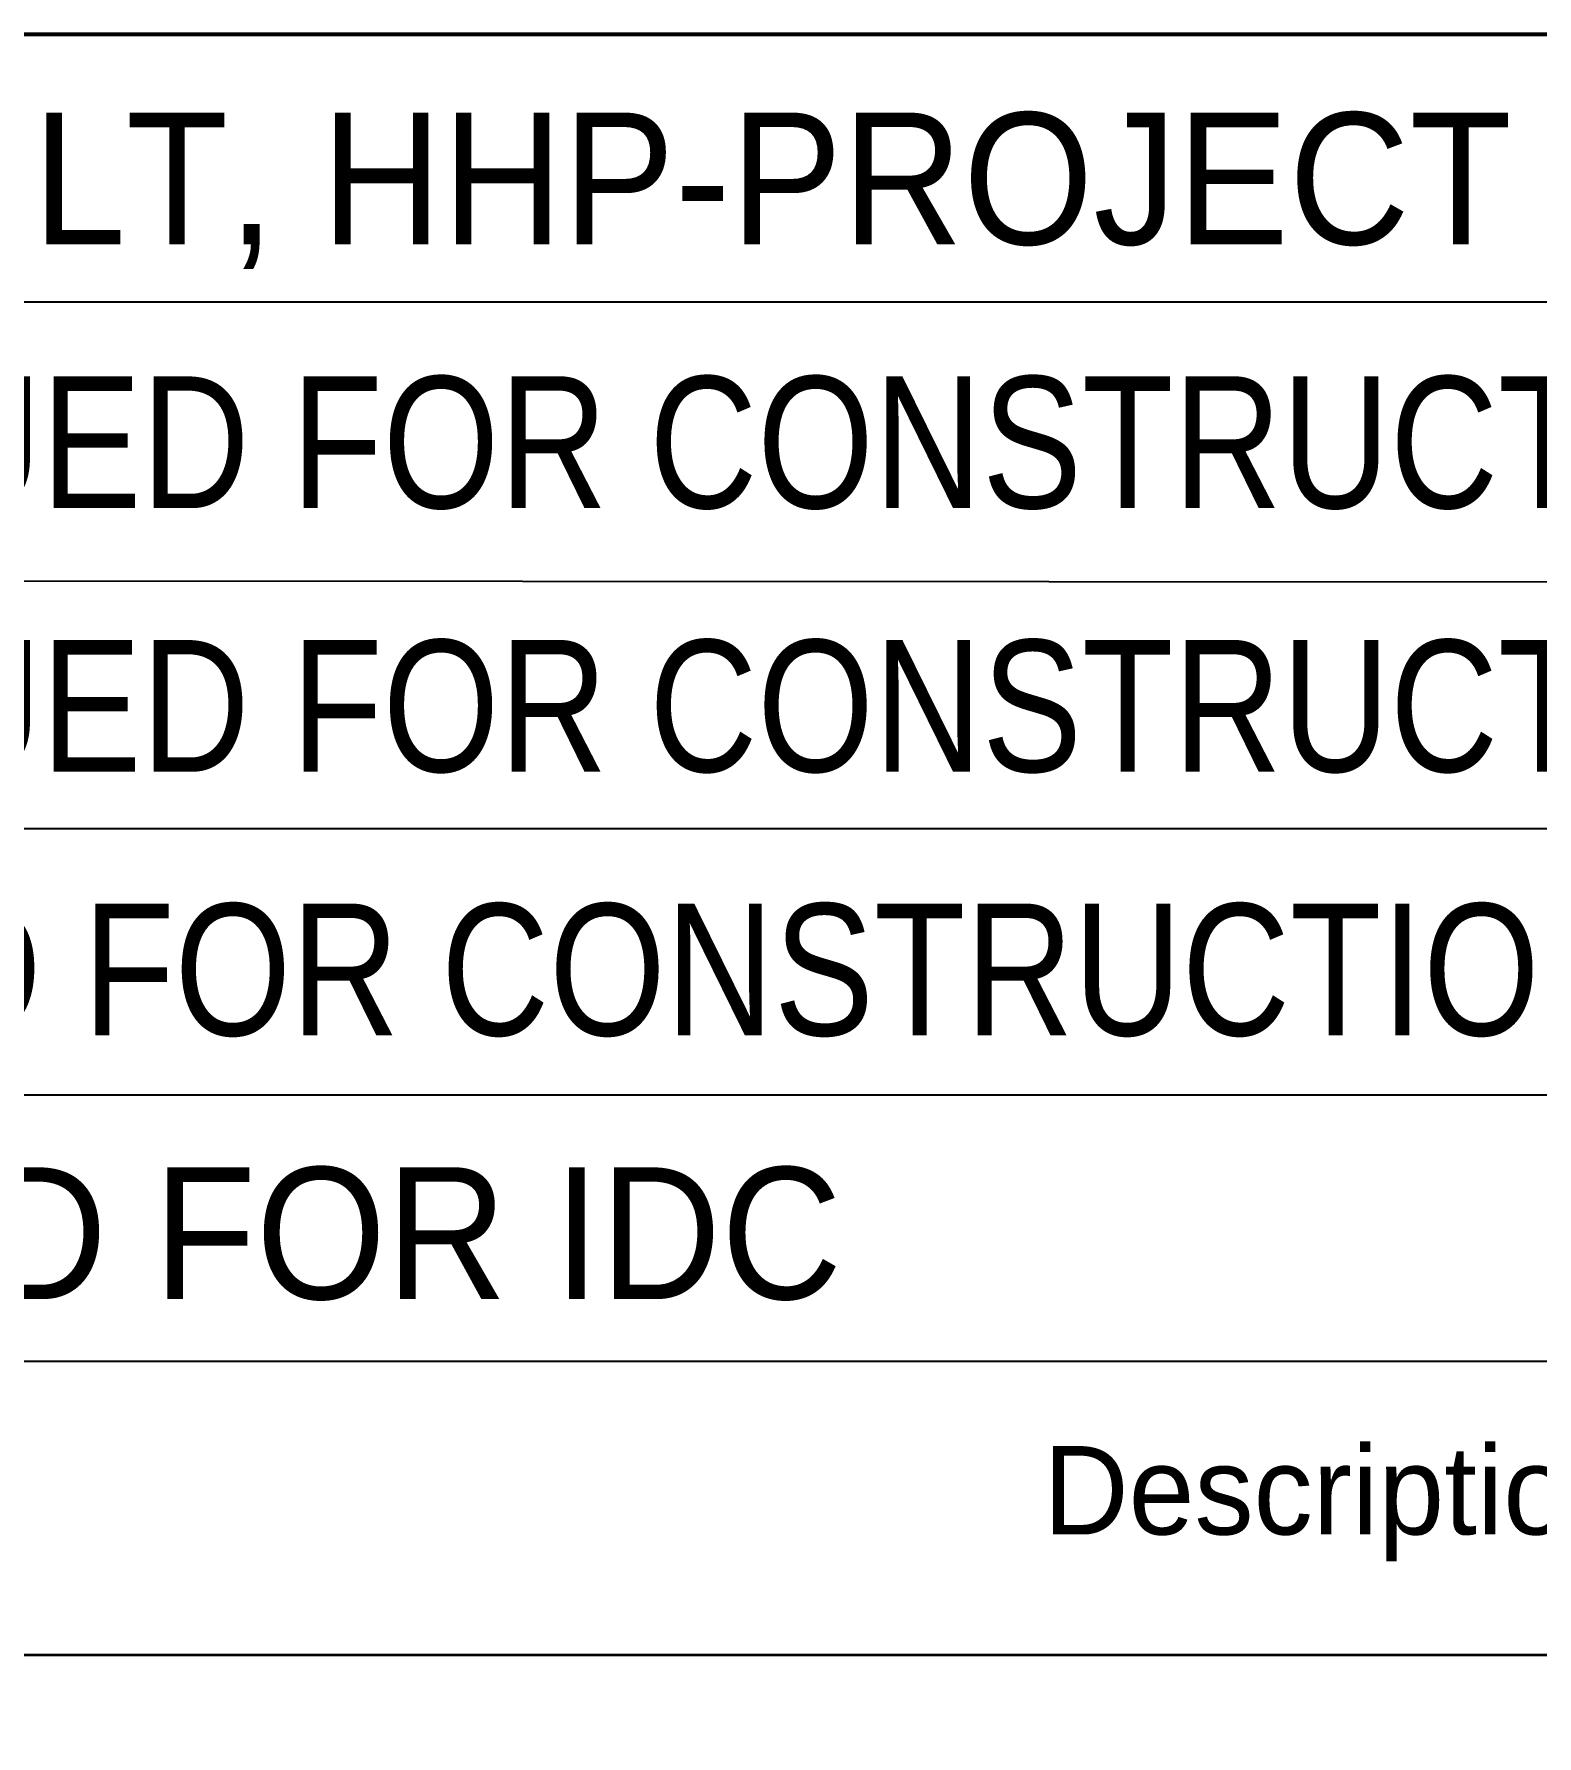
# Model space of a CAD drawing. Header units: millimetres. Extents: x 0 to 841, y 0 to 594.
# Drawn here: x 693.53 to 727.73, y 118.64 to 157.37 of the extents above; entities that cross this region are included whole.
import ezdxf

# ---------------------------------------------------------------- set-up
doc = ezdxf.new("R2010")
doc.units = ezdxf.units.MM
doc.header["$LTSCALE"] = 0.81
doc.layers.add('1', color=7, linetype='Continuous', lineweight=13)
doc.layers.add('2', color=7, linetype='Continuous')

msp = doc.modelspace()

# ---------------------------------------------------------------- linework, layer by layer
at = {"layer": '1', "lineweight": 25}
for p, q in [((648.8252, 151.274), (829.2693, 151.274)), ((648.8252, 151.274), (829.2693, 151.274)), ((648.8268, 144.9488), (829.2677, 144.852)), ((648.8268, 144.9488), (829.2677, 144.852)), ((648.8276, 139.2898), (829.2701, 139.285)), ((648.8276, 139.2898), (829.2701, 139.285)), ((648.8173, 133.2315), (829.2748, 133.2315)), ((648.8173, 133.2315), (829.2748, 133.2315)), ((648.8126, 127.1669), (829.263, 127.1669)), ((648.8126, 127.1669), (829.263, 127.1669))]:
    msp.add_line(p, q, dxfattribs=at)
at = {"layer": '1', "lineweight": 35}
msp.add_line((829.2567, 120.4906), (648.8079, 120.4748), dxfattribs=at)
msp.add_line((829.2567, 120.4906), (648.8079, 120.4748), dxfattribs=at)
msp.add_lwpolyline([(648.7843, 84.1236), (648.8378, 157.3701), (829.263, 157.3701)], dxfattribs=at)
at = {"layer": '1', "lineweight": 53}
msp.add_lwpolyline([(648.7843, 84.1236), (648.8378, 157.3701), (829.263, 157.3701)], dxfattribs=at)

# ---------------------------------------------------------------- texts
at = {"layer": '1'}
msp.add_text('Description', height=2.013, dxfattribs=at).set_placement((716.4953, 123.2244))
msp.add_text('Description', height=2.013, dxfattribs=at).set_placement((716.4953, 123.2244))
at = {"layer": '2'}
for s, width, p in [('AS BUILT, HHP-PROJECT', 0.95, (681, 152.5811)), ('REISSUED FOR CONSTRUCTION', 0.85, (681, 146.5811)), ('REISSUED FOR CONSTRUCTION', 0.85, (681, 140.5811)), ('ISSUED FOR CONSTRUCTION', 0.85, (681, 134.5811)), ('ISSUED FOR IDC', 0.95, (681, 128.5811))]:
    msp.add_text(s, height=3, dxfattribs=dict(at, width=width)).set_placement(p)

doc.saveas('drawing.dxf')
